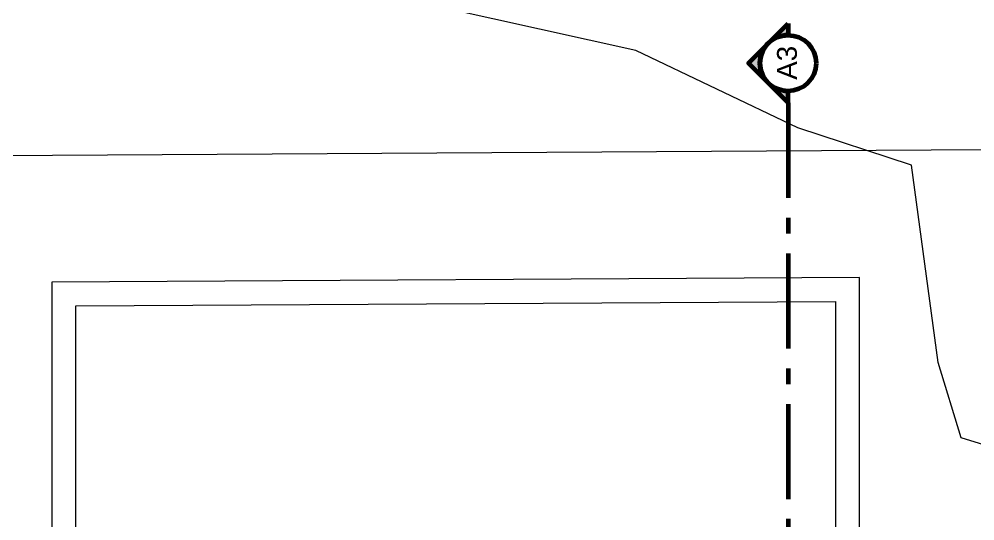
# Model space of a CAD drawing. Header units: metres. Extents: x -41 to 412, y -15 to 25.
# Drawn here: x 132.1 to 138.13, y 18.49 to 21.66 of the extents above; entities that cross this region are included whole.
import ezdxf

# ---------------------------------------------------------------- set-up
doc = ezdxf.new("R2010")
doc.units = ezdxf.units.M
doc.header["$MEASUREMENT"] = 0
doc.linetypes.add('Linea punta', pattern=[0.85, 0.6, -0.125, 0, -0.125])
for name, color, linetype in [('2D Drafting - General', 7, 'Continuous'), ('Interior - Furniture', 7, 'Continuous'), ('Marker - Section', 7, 'Continuous')]:
    doc.layers.add(name, color=color, linetype=linetype)
doc.styles.add('GENERATED_STYLE_2', font='arial.ttf')

msp = doc.modelspace()

# ---------------------------------------------------------------- hatches: boundary and pattern name
at = {"layer": 'Marker - Section', "linetype": 'Continuous', "lineweight": 0, "true_color": 0x000000}
for points in [[(136.9496, 21.6286), (136.8246, 21.5036, -0.198912), (136.9496, 21.5553)], [(136.8246, 21.5036), (136.6996, 21.3786), (136.8246, 21.2536, -0.414214)], [(136.9496, 21.1286), (136.9496, 21.2018, -0.198912), (136.8246, 21.2536)]]:
    msp.add_hatch(color=18, dxfattribs=at).paths.add_polyline_path(points)

# ---------------------------------------------------------------- linework, layer by layer
at = {"layer": '2D Drafting - General', "color": 7, "linetype": 'Continuous', "lineweight": 13}
msp.add_lwpolyline([(137.3996, 17.9069), (137.3996, 20.0269), (132.3096, 19.9969), (132.3096, 17.9069), (132.4596, 17.9069), (132.4596, 19.8478), (137.2496, 19.876), (137.2496, 17.9069)], close=True, dxfattribs=at)
at = {"layer": 'Interior - Furniture', "color": 8, "linetype": 'Continuous', "lineweight": 13}
for p, q in [((135.9912, 21.4578), (133.2243, 22.0733)), ((137.0115, 20.9717), (135.9912, 21.4578)), ((137.7276, 20.7361), (137.0115, 20.9717)), ((137.8956, 19.4898), (137.7276, 20.7361)), ((138.0405, 19.0149), (137.8956, 19.4898)), ((138.5342, 18.8653), (138.0405, 19.0149))]:
    msp.add_line(p, q, dxfattribs=at)
at = {"layer": 'Interior - Furniture', "color": 251, "linetype": 'Continuous', "lineweight": 20, "true_color": 0x6a6a6a}
msp.add_line((138.1996, 20.8316), (131.5096, 20.7922), dxfattribs=at)
at = {"layer": 'Marker - Section', "color": 7, "linetype": 'Linea punta', "lineweight": 60}
msp.add_line((136.9496, 21.1286), (136.9496, 6.5569), dxfattribs=at)
at = {"layer": 'Marker - Section', "color": 7, "linetype": 'Continuous', "lineweight": 60, "flags": 128}
for points in [[(136.9496, 21.6286), (136.9496, 21.5553, 0.198912), (136.8246, 21.5036)], [(136.8246, 21.5036, 0.414214), (136.8246, 21.2536), (136.6996, 21.3786)], [(136.9496, 21.1286), (136.9496, 21.2018, -0.198912), (136.8246, 21.2536)]]:
    msp.add_lwpolyline(points, format="xyb", close=True, dxfattribs=at)
at = {"layer": 'Marker - Section', "color": 7, "linetype": 'Continuous', "lineweight": 60}
msp.add_circle((136.9496, 21.3786), 0.1768, dxfattribs=at)

# ---------------------------------------------------------------- texts
at = {"layer": 'Marker - Section', "color": 7, "lineweight": 60, "insert": (137.0071, 21.274), "char_height": 0.125, "attachment_point": 7, "rotation": 90, "style": 'GENERATED_STYLE_2'}
msp.add_mtext('\\A1;\\pt0;A3', dxfattribs=at)

doc.saveas('drawing.dxf')
